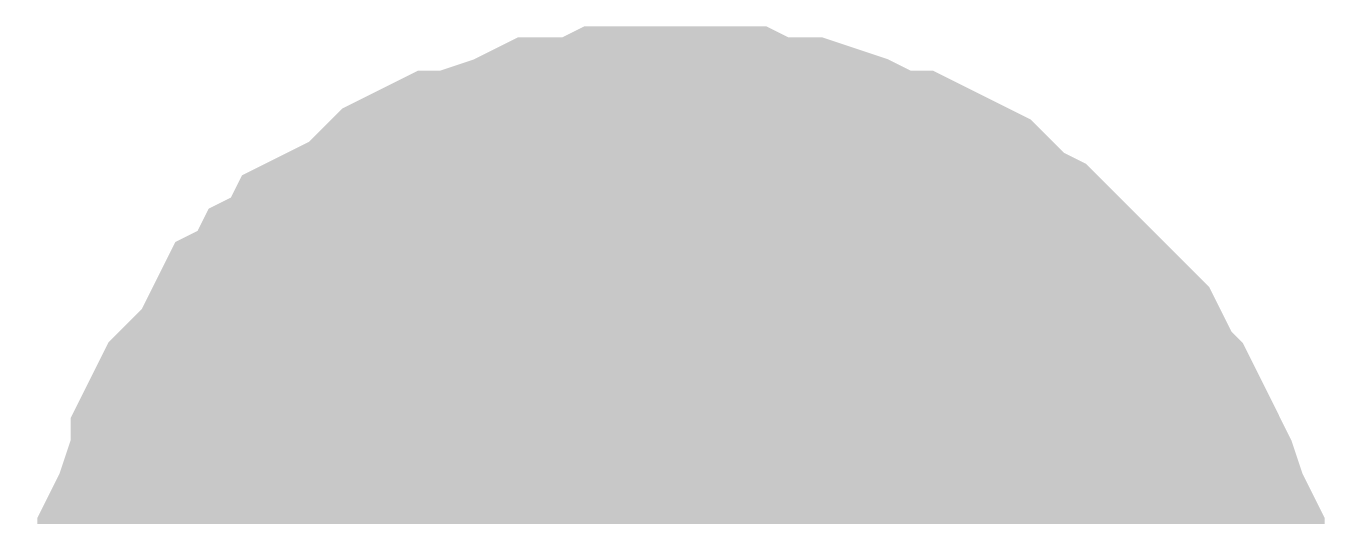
# Model space of a CAD drawing. Header units: inches. Extents: x 0 to 594, y 0 to 420.
# Drawn here: x 136.849 to 138.168, y 265.157 to 265.651 of the extents above; entities that cross this region are included whole.
import ezdxf

# ---------------------------------------------------------------- set-up
doc = ezdxf.new("R2010")
doc.units = ezdxf.units.IN
doc.layers.add('Sheet', color=255, linetype='Continuous')

msp = doc.modelspace()

# ---------------------------------------------------------------- linework, layer by layer
at = {"layer": 'Sheet'}
for points in [[(136.9985, 264.9973, 0.2997, 0.2997, 0), (136.9985, 265.0197, 0.2997, 0.2997, 0), (136.9985, 265.0533, 0.2997, 0.2997, 0), (137.0097, 265.0757, 0.2997, 0.2997, 0), (137.0097, 265.0981, 0.2997, 0.2997, 0), (137.0097, 265.1205, 0.2997, 0.2997, 0), (137.0209, 265.1429, 0.2997, 0.2997, 0), (137.0321, 265.1765, 0.2997, 0.2997, 0), (137.0433, 265.1989, 0.2997, 0.2997, 0), (137.0433, 265.2213, 0.2997, 0.2997, 0), (137.0545, 265.2437, 0.2997, 0.2997, 0), (137.0657, 265.2549, 0.2997, 0.2997, 0), (137.0881, 265.2773, 0.2997, 0.2997, 0), (137.0993, 265.2997, 0.2997, 0.2997, 0), (137.1105, 265.3221, 0.2997, 0.2997, 0), (137.1329, 265.3333, 0.2997, 0.2997, 0), (137.1441, 265.3557, 0.2997, 0.2997, 0), (137.1665, 265.3669, 0.2997, 0.2997, 0), (137.1777, 265.3893, 0.2997, 0.2997, 0), (137.2001, 265.4005, 0.2997, 0.2997, 0), (137.2225, 265.4117, 0.2997, 0.2997, 0), (137.2449, 265.4341, 0.2997, 0.2997, 0), (137.2561, 265.4453, 0.2997, 0.2997, 0), (137.2785, 265.4565, 0.2997, 0.2997, 0), (137.3009, 265.4565, 0.2997, 0.2997, 0), (137.3233, 265.4677, 0.2997, 0.2997, 0), (137.3569, 265.4789, 0.2997, 0.2997, 0), (137.3793, 265.4901, 0.2997, 0.2997, 0), (137.4017, 265.4901, 0.2997, 0.2997, 0), (137.4241, 265.4901, 0.2997, 0.2997, 0), (137.4465, 265.5013, 0.2997, 0.2997, 0), (137.4801, 265.5013, 0.2997, 0.2997, 0), (137.5025, 265.5013, 0.2997, 0.2997, 0)], [(136.9985, 264.9973, 0.2997, 0.2997, 0), (136.9985, 265.0197, 0.2997, 0.2997, 0), (136.9985, 265.0533, 0.2997, 0.2997, 0), (137.0097, 265.0757, 0.2997, 0.2997, 0), (137.0097, 265.0981, 0.2997, 0.2997, 0), (137.0097, 265.1205, 0.2997, 0.2997, 0), (137.0209, 265.1429, 0.2997, 0.2997, 0), (137.0321, 265.1765, 0.2997, 0.2997, 0), (137.0433, 265.1989, 0.2997, 0.2997, 0), (137.0433, 265.2213, 0.2997, 0.2997, 0), (137.0545, 265.2437, 0.2997, 0.2997, 0), (137.0657, 265.2549, 0.2997, 0.2997, 0), (137.0881, 265.2773, 0.2997, 0.2997, 0), (137.0993, 265.2997, 0.2997, 0.2997, 0), (137.1105, 265.3221, 0.2997, 0.2997, 0), (137.1329, 265.3333, 0.2997, 0.2997, 0), (137.1441, 265.3557, 0.2997, 0.2997, 0), (137.1665, 265.3669, 0.2997, 0.2997, 0), (137.1777, 265.3893, 0.2997, 0.2997, 0), (137.2001, 265.4005, 0.2997, 0.2997, 0), (137.2225, 265.4117, 0.2997, 0.2997, 0), (137.2449, 265.4341, 0.2997, 0.2997, 0), (137.2561, 265.4453, 0.2997, 0.2997, 0), (137.2785, 265.4565, 0.2997, 0.2997, 0), (137.3009, 265.4565, 0.2997, 0.2997, 0), (137.3233, 265.4677, 0.2997, 0.2997, 0), (137.3569, 265.4789, 0.2997, 0.2997, 0), (137.3793, 265.4901, 0.2997, 0.2997, 0), (137.4017, 265.4901, 0.2997, 0.2997, 0), (137.4241, 265.4901, 0.2997, 0.2997, 0), (137.4465, 265.5013, 0.2997, 0.2997, 0), (137.4801, 265.5013, 0.2997, 0.2997, 0), (137.5025, 265.5013, 0.2997, 0.2997, 0)], [(136.9985, 264.9973, 0.2997, 0.2997, 0), (136.9985, 265.0197, 0.2997, 0.2997, 0), (136.9985, 265.0533, 0.2997, 0.2997, 0), (137.0097, 265.0757, 0.2997, 0.2997, 0), (137.0097, 265.0981, 0.2997, 0.2997, 0), (137.0097, 265.1205, 0.2997, 0.2997, 0), (137.0209, 265.1429, 0.2997, 0.2997, 0), (137.0321, 265.1765, 0.2997, 0.2997, 0), (137.0433, 265.1989, 0.2997, 0.2997, 0), (137.0433, 265.2213, 0.2997, 0.2997, 0), (137.0545, 265.2437, 0.2997, 0.2997, 0), (137.0657, 265.2549, 0.2997, 0.2997, 0), (137.0881, 265.2773, 0.2997, 0.2997, 0), (137.0993, 265.2997, 0.2997, 0.2997, 0), (137.1105, 265.3221, 0.2997, 0.2997, 0), (137.1329, 265.3333, 0.2997, 0.2997, 0), (137.1441, 265.3557, 0.2997, 0.2997, 0), (137.1665, 265.3669, 0.2997, 0.2997, 0), (137.1777, 265.3893, 0.2997, 0.2997, 0), (137.2001, 265.4005, 0.2997, 0.2997, 0), (137.2225, 265.4117, 0.2997, 0.2997, 0), (137.2449, 265.4341, 0.2997, 0.2997, 0), (137.2561, 265.4453, 0.2997, 0.2997, 0), (137.2785, 265.4565, 0.2997, 0.2997, 0), (137.3009, 265.4565, 0.2997, 0.2997, 0), (137.3233, 265.4677, 0.2997, 0.2997, 0), (137.3569, 265.4789, 0.2997, 0.2997, 0), (137.3793, 265.4901, 0.2997, 0.2997, 0), (137.4017, 265.4901, 0.2997, 0.2997, 0), (137.4241, 265.4901, 0.2997, 0.2997, 0), (137.4465, 265.5013, 0.2997, 0.2997, 0), (137.4801, 265.5013, 0.2997, 0.2997, 0), (137.5025, 265.5013, 0.2997, 0.2997, 0)], [(136.9985, 264.9973, 0.2997, 0.2997, 0), (136.9985, 265.0197, 0.2997, 0.2997, 0), (136.9985, 265.0533, 0.2997, 0.2997, 0), (137.0097, 265.0757, 0.2997, 0.2997, 0), (137.0097, 265.0981, 0.2997, 0.2997, 0), (137.0097, 265.1205, 0.2997, 0.2997, 0), (137.0209, 265.1429, 0.2997, 0.2997, 0), (137.0321, 265.1765, 0.2997, 0.2997, 0), (137.0433, 265.1989, 0.2997, 0.2997, 0), (137.0433, 265.2213, 0.2997, 0.2997, 0), (137.0545, 265.2437, 0.2997, 0.2997, 0), (137.0657, 265.2549, 0.2997, 0.2997, 0), (137.0881, 265.2773, 0.2997, 0.2997, 0), (137.0993, 265.2997, 0.2997, 0.2997, 0), (137.1105, 265.3221, 0.2997, 0.2997, 0), (137.1329, 265.3333, 0.2997, 0.2997, 0), (137.1441, 265.3557, 0.2997, 0.2997, 0), (137.1665, 265.3669, 0.2997, 0.2997, 0), (137.1777, 265.3893, 0.2997, 0.2997, 0), (137.2001, 265.4005, 0.2997, 0.2997, 0), (137.2225, 265.4117, 0.2997, 0.2997, 0), (137.2449, 265.4341, 0.2997, 0.2997, 0), (137.2561, 265.4453, 0.2997, 0.2997, 0), (137.2785, 265.4565, 0.2997, 0.2997, 0), (137.3009, 265.4565, 0.2997, 0.2997, 0), (137.3233, 265.4677, 0.2997, 0.2997, 0), (137.3569, 265.4789, 0.2997, 0.2997, 0), (137.3793, 265.4901, 0.2997, 0.2997, 0), (137.4017, 265.4901, 0.2997, 0.2997, 0), (137.4241, 265.4901, 0.2997, 0.2997, 0), (137.4465, 265.5013, 0.2997, 0.2997, 0), (137.4801, 265.5013, 0.2997, 0.2997, 0), (137.5025, 265.5013, 0.2997, 0.2997, 0)], [(136.9985, 264.9973, 0.2997, 0.2997, 0), (136.9985, 265.0197, 0.2997, 0.2997, 0), (136.9985, 265.0533, 0.2997, 0.2997, 0), (137.0097, 265.0757, 0.2997, 0.2997, 0), (137.0097, 265.0981, 0.2997, 0.2997, 0), (137.0097, 265.1205, 0.2997, 0.2997, 0), (137.0209, 265.1429, 0.2997, 0.2997, 0), (137.0321, 265.1765, 0.2997, 0.2997, 0), (137.0433, 265.1989, 0.2997, 0.2997, 0), (137.0433, 265.2213, 0.2997, 0.2997, 0), (137.0545, 265.2437, 0.2997, 0.2997, 0), (137.0657, 265.2549, 0.2997, 0.2997, 0), (137.0881, 265.2773, 0.2997, 0.2997, 0), (137.0993, 265.2997, 0.2997, 0.2997, 0), (137.1105, 265.3221, 0.2997, 0.2997, 0), (137.1329, 265.3333, 0.2997, 0.2997, 0), (137.1441, 265.3557, 0.2997, 0.2997, 0), (137.1665, 265.3669, 0.2997, 0.2997, 0), (137.1777, 265.3893, 0.2997, 0.2997, 0), (137.2001, 265.4005, 0.2997, 0.2997, 0), (137.2225, 265.4117, 0.2997, 0.2997, 0), (137.2449, 265.4341, 0.2997, 0.2997, 0), (137.2561, 265.4453, 0.2997, 0.2997, 0), (137.2785, 265.4565, 0.2997, 0.2997, 0), (137.3009, 265.4565, 0.2997, 0.2997, 0), (137.3233, 265.4677, 0.2997, 0.2997, 0), (137.3569, 265.4789, 0.2997, 0.2997, 0), (137.3793, 265.4901, 0.2997, 0.2997, 0), (137.4017, 265.4901, 0.2997, 0.2997, 0), (137.4241, 265.4901, 0.2997, 0.2997, 0), (137.4465, 265.5013, 0.2997, 0.2997, 0), (137.4801, 265.5013, 0.2997, 0.2997, 0), (137.5025, 265.5013, 0.2997, 0.2997, 0)], [(137.5025, 265.5013, 0.2997, 0.2997, 0), (137.5025, 265.5013, 0.2997, 0.2997, 0)], [(137.5025, 265.5013, 0.2997, 0.2997, 0), (137.5249, 265.5013, 0.2997, 0.2997, 0), (137.5585, 265.5013, 0.2997, 0.2997, 0), (137.5809, 265.4901, 0.2997, 0.2997, 0), (137.6033, 265.4901, 0.2997, 0.2997, 0), (137.6257, 265.4901, 0.2997, 0.2997, 0), (137.6593, 265.4789, 0.2997, 0.2997, 0), (137.6817, 265.4677, 0.2997, 0.2997, 0), (137.7041, 265.4565, 0.2997, 0.2997, 0), (137.7265, 265.4565, 0.2997, 0.2997, 0), (137.7489, 265.4453, 0.2997, 0.2997, 0), (137.7713, 265.4341, 0.2997, 0.2997, 0), (137.7937, 265.4117, 0.2997, 0.2997, 0), (137.8049, 265.4005, 0.2997, 0.2997, 0), (137.8273, 265.3893, 0.2997, 0.2997, 0), (137.8497, 265.3669, 0.2997, 0.2997, 0), (137.8609, 265.3557, 0.2997, 0.2997, 0), (137.8833, 265.3333, 0.2997, 0.2997, 0), (137.8945, 265.3221, 0.2997, 0.2997, 0), (137.9169, 265.2997, 0.2997, 0.2997, 0), (137.9281, 265.2773, 0.2997, 0.2997, 0), (137.9393, 265.2549, 0.2997, 0.2997, 0), (137.9505, 265.2437, 0.2997, 0.2997, 0), (137.9617, 265.2213, 0.2997, 0.2997, 0), (137.9729, 265.1989, 0.2997, 0.2997, 0), (137.984, 265.1765, 0.2997, 0.2997, 0), (137.9952, 265.1429, 0.2997, 0.2997, 0), (138.0064, 265.1205, 0.2997, 0.2997, 0), (138.0064, 265.0981, 0.2997, 0.2997, 0), (138.0064, 265.0757, 0.2997, 0.2997, 0), (138.0176, 265.0533, 0.2997, 0.2997, 0), (138.0176, 265.0197, 0.2997, 0.2997, 0), (138.0176, 264.9973, 0.2997, 0.2997, 0)], [(137.5025, 265.5013, 0.2997, 0.2997, 0), (137.5025, 265.5013, 0.2997, 0.2997, 0)], [(137.5025, 265.5013, 0.2997, 0.2997, 0), (137.5249, 265.5013, 0.2997, 0.2997, 0), (137.5585, 265.5013, 0.2997, 0.2997, 0), (137.5809, 265.4901, 0.2997, 0.2997, 0), (137.6033, 265.4901, 0.2997, 0.2997, 0), (137.6257, 265.4901, 0.2997, 0.2997, 0), (137.6593, 265.4789, 0.2997, 0.2997, 0), (137.6817, 265.4677, 0.2997, 0.2997, 0), (137.7041, 265.4565, 0.2997, 0.2997, 0), (137.7265, 265.4565, 0.2997, 0.2997, 0), (137.7489, 265.4453, 0.2997, 0.2997, 0), (137.7713, 265.4341, 0.2997, 0.2997, 0), (137.7937, 265.4117, 0.2997, 0.2997, 0), (137.8049, 265.4005, 0.2997, 0.2997, 0), (137.8273, 265.3893, 0.2997, 0.2997, 0), (137.8497, 265.3669, 0.2997, 0.2997, 0), (137.8609, 265.3557, 0.2997, 0.2997, 0), (137.8833, 265.3333, 0.2997, 0.2997, 0), (137.8945, 265.3221, 0.2997, 0.2997, 0), (137.9169, 265.2997, 0.2997, 0.2997, 0), (137.9281, 265.2773, 0.2997, 0.2997, 0), (137.9393, 265.2549, 0.2997, 0.2997, 0), (137.9505, 265.2437, 0.2997, 0.2997, 0), (137.9617, 265.2213, 0.2997, 0.2997, 0), (137.9729, 265.1989, 0.2997, 0.2997, 0), (137.984, 265.1765, 0.2997, 0.2997, 0), (137.9952, 265.1429, 0.2997, 0.2997, 0), (138.0064, 265.1205, 0.2997, 0.2997, 0), (138.0064, 265.0981, 0.2997, 0.2997, 0), (138.0064, 265.0757, 0.2997, 0.2997, 0), (138.0176, 265.0533, 0.2997, 0.2997, 0), (138.0176, 265.0197, 0.2997, 0.2997, 0), (138.0176, 264.9973, 0.2997, 0.2997, 0)], [(137.5025, 265.5013, 0.2997, 0.2997, 0), (137.5025, 265.5013, 0.2997, 0.2997, 0)], [(137.5025, 265.5013, 0.2997, 0.2997, 0), (137.5249, 265.5013, 0.2997, 0.2997, 0), (137.5585, 265.5013, 0.2997, 0.2997, 0), (137.5809, 265.4901, 0.2997, 0.2997, 0), (137.6033, 265.4901, 0.2997, 0.2997, 0), (137.6257, 265.4901, 0.2997, 0.2997, 0), (137.6593, 265.4789, 0.2997, 0.2997, 0), (137.6817, 265.4677, 0.2997, 0.2997, 0), (137.7041, 265.4565, 0.2997, 0.2997, 0), (137.7265, 265.4565, 0.2997, 0.2997, 0), (137.7489, 265.4453, 0.2997, 0.2997, 0), (137.7713, 265.4341, 0.2997, 0.2997, 0), (137.7937, 265.4117, 0.2997, 0.2997, 0), (137.8049, 265.4005, 0.2997, 0.2997, 0), (137.8273, 265.3893, 0.2997, 0.2997, 0), (137.8497, 265.3669, 0.2997, 0.2997, 0), (137.8609, 265.3557, 0.2997, 0.2997, 0), (137.8833, 265.3333, 0.2997, 0.2997, 0), (137.8945, 265.3221, 0.2997, 0.2997, 0), (137.9169, 265.2997, 0.2997, 0.2997, 0), (137.9281, 265.2773, 0.2997, 0.2997, 0), (137.9393, 265.2549, 0.2997, 0.2997, 0), (137.9505, 265.2437, 0.2997, 0.2997, 0), (137.9617, 265.2213, 0.2997, 0.2997, 0), (137.9729, 265.1989, 0.2997, 0.2997, 0), (137.984, 265.1765, 0.2997, 0.2997, 0), (137.9952, 265.1429, 0.2997, 0.2997, 0), (138.0064, 265.1205, 0.2997, 0.2997, 0), (138.0064, 265.0981, 0.2997, 0.2997, 0), (138.0064, 265.0757, 0.2997, 0.2997, 0), (138.0176, 265.0533, 0.2997, 0.2997, 0), (138.0176, 265.0197, 0.2997, 0.2997, 0), (138.0176, 264.9973, 0.2997, 0.2997, 0)], [(137.5025, 265.5013, 0.2997, 0.2997, 0), (137.5025, 265.5013, 0.2997, 0.2997, 0)], [(137.5025, 265.5013, 0.2997, 0.2997, 0), (137.5249, 265.5013, 0.2997, 0.2997, 0), (137.5585, 265.5013, 0.2997, 0.2997, 0), (137.5809, 265.4901, 0.2997, 0.2997, 0), (137.6033, 265.4901, 0.2997, 0.2997, 0), (137.6257, 265.4901, 0.2997, 0.2997, 0), (137.6593, 265.4789, 0.2997, 0.2997, 0), (137.6817, 265.4677, 0.2997, 0.2997, 0), (137.7041, 265.4565, 0.2997, 0.2997, 0), (137.7265, 265.4565, 0.2997, 0.2997, 0), (137.7489, 265.4453, 0.2997, 0.2997, 0), (137.7713, 265.4341, 0.2997, 0.2997, 0), (137.7937, 265.4117, 0.2997, 0.2997, 0), (137.8049, 265.4005, 0.2997, 0.2997, 0), (137.8273, 265.3893, 0.2997, 0.2997, 0), (137.8497, 265.3669, 0.2997, 0.2997, 0), (137.8609, 265.3557, 0.2997, 0.2997, 0), (137.8833, 265.3333, 0.2997, 0.2997, 0), (137.8945, 265.3221, 0.2997, 0.2997, 0), (137.9169, 265.2997, 0.2997, 0.2997, 0), (137.9281, 265.2773, 0.2997, 0.2997, 0), (137.9393, 265.2549, 0.2997, 0.2997, 0), (137.9505, 265.2437, 0.2997, 0.2997, 0), (137.9617, 265.2213, 0.2997, 0.2997, 0), (137.9729, 265.1989, 0.2997, 0.2997, 0), (137.984, 265.1765, 0.2997, 0.2997, 0), (137.9952, 265.1429, 0.2997, 0.2997, 0), (138.0064, 265.1205, 0.2997, 0.2997, 0), (138.0064, 265.0981, 0.2997, 0.2997, 0), (138.0064, 265.0757, 0.2997, 0.2997, 0), (138.0176, 265.0533, 0.2997, 0.2997, 0), (138.0176, 265.0197, 0.2997, 0.2997, 0), (138.0176, 264.9973, 0.2997, 0.2997, 0)], [(137.5025, 265.5013, 0.2997, 0.2997, 0), (137.5025, 265.5013, 0.2997, 0.2997, 0)], [(137.5025, 265.5013, 0.2997, 0.2997, 0), (137.5249, 265.5013, 0.2997, 0.2997, 0), (137.5585, 265.5013, 0.2997, 0.2997, 0), (137.5809, 265.4901, 0.2997, 0.2997, 0), (137.6033, 265.4901, 0.2997, 0.2997, 0), (137.6257, 265.4901, 0.2997, 0.2997, 0), (137.6593, 265.4789, 0.2997, 0.2997, 0), (137.6817, 265.4677, 0.2997, 0.2997, 0), (137.7041, 265.4565, 0.2997, 0.2997, 0), (137.7265, 265.4565, 0.2997, 0.2997, 0), (137.7489, 265.4453, 0.2997, 0.2997, 0), (137.7713, 265.4341, 0.2997, 0.2997, 0), (137.7937, 265.4117, 0.2997, 0.2997, 0), (137.8049, 265.4005, 0.2997, 0.2997, 0), (137.8273, 265.3893, 0.2997, 0.2997, 0), (137.8497, 265.3669, 0.2997, 0.2997, 0), (137.8609, 265.3557, 0.2997, 0.2997, 0), (137.8833, 265.3333, 0.2997, 0.2997, 0), (137.8945, 265.3221, 0.2997, 0.2997, 0), (137.9169, 265.2997, 0.2997, 0.2997, 0), (137.9281, 265.2773, 0.2997, 0.2997, 0), (137.9393, 265.2549, 0.2997, 0.2997, 0), (137.9505, 265.2437, 0.2997, 0.2997, 0), (137.9617, 265.2213, 0.2997, 0.2997, 0), (137.9729, 265.1989, 0.2997, 0.2997, 0), (137.984, 265.1765, 0.2997, 0.2997, 0), (137.9952, 265.1429, 0.2997, 0.2997, 0), (138.0064, 265.1205, 0.2997, 0.2997, 0), (138.0064, 265.0981, 0.2997, 0.2997, 0), (138.0064, 265.0757, 0.2997, 0.2997, 0), (138.0176, 265.0533, 0.2997, 0.2997, 0), (138.0176, 265.0197, 0.2997, 0.2997, 0), (138.0176, 264.9973, 0.2997, 0.2997, 0)], [(137.0097, 265.0981, 0.0991, 0.0991, 0), (137.0097, 265.1205, 0.0991, 0.0991, 0), (137.0209, 265.1429, 0.0991, 0.0991, 0), (137.0321, 265.1765, 0.0991, 0.0991, 0), (137.0433, 265.1989, 0.0991, 0.0991, 0), (137.0433, 265.2213, 0.0991, 0.0991, 0), (137.0545, 265.2437, 0.0991, 0.0991, 0), (137.0657, 265.2549, 0.0991, 0.0991, 0), (137.0881, 265.2773, 0.0991, 0.0991, 0), (137.0993, 265.2997, 0.0991, 0.0991, 0), (137.1105, 265.3221, 0.0991, 0.0991, 0), (137.1329, 265.3333, 0.0991, 0.0991, 0), (137.1441, 265.3557, 0.0991, 0.0991, 0), (137.1665, 265.3669, 0.0991, 0.0991, 0), (137.1777, 265.3893, 0.0991, 0.0991, 0), (137.2001, 265.4005, 0.0991, 0.0991, 0), (137.2225, 265.4117, 0.0991, 0.0991, 0), (137.2449, 265.4341, 0.0991, 0.0991, 0), (137.2561, 265.4453, 0.0991, 0.0991, 0), (137.2785, 265.4565, 0.0991, 0.0991, 0), (137.3009, 265.4565, 0.0991, 0.0991, 0), (137.3233, 265.4677, 0.0991, 0.0991, 0), (137.3569, 265.4789, 0.0991, 0.0991, 0), (137.3793, 265.4901, 0.0991, 0.0991, 0), (137.4017, 265.4901, 0.0991, 0.0991, 0), (137.4241, 265.4901, 0.0991, 0.0991, 0), (137.4465, 265.5013, 0.0991, 0.0991, 0), (137.4801, 265.5013, 0.0991, 0.0991, 0), (137.5025, 265.5013, 0.0991, 0.0991, 0)], [(137.0097, 265.0981, 0.0991, 0.0991, 0), (137.0097, 265.1205, 0.0991, 0.0991, 0), (137.0209, 265.1429, 0.0991, 0.0991, 0), (137.0321, 265.1765, 0.0991, 0.0991, 0), (137.0433, 265.1989, 0.0991, 0.0991, 0), (137.0433, 265.2213, 0.0991, 0.0991, 0), (137.0545, 265.2437, 0.0991, 0.0991, 0), (137.0657, 265.2549, 0.0991, 0.0991, 0), (137.0881, 265.2773, 0.0991, 0.0991, 0), (137.0993, 265.2997, 0.0991, 0.0991, 0), (137.1105, 265.3221, 0.0991, 0.0991, 0), (137.1329, 265.3333, 0.0991, 0.0991, 0), (137.1441, 265.3557, 0.0991, 0.0991, 0), (137.1665, 265.3669, 0.0991, 0.0991, 0), (137.1777, 265.3893, 0.0991, 0.0991, 0), (137.2001, 265.4005, 0.0991, 0.0991, 0), (137.2225, 265.4117, 0.0991, 0.0991, 0), (137.2449, 265.4341, 0.0991, 0.0991, 0), (137.2561, 265.4453, 0.0991, 0.0991, 0), (137.2785, 265.4565, 0.0991, 0.0991, 0), (137.3009, 265.4565, 0.0991, 0.0991, 0), (137.3233, 265.4677, 0.0991, 0.0991, 0), (137.3569, 265.4789, 0.0991, 0.0991, 0), (137.3793, 265.4901, 0.0991, 0.0991, 0), (137.4017, 265.4901, 0.0991, 0.0991, 0), (137.4241, 265.4901, 0.0991, 0.0991, 0), (137.4465, 265.5013, 0.0991, 0.0991, 0), (137.4801, 265.5013, 0.0991, 0.0991, 0), (137.5025, 265.5013, 0.0991, 0.0991, 0)], [(137.0097, 265.0981, 0.0991, 0.0991, 0), (137.0097, 265.1205, 0.0991, 0.0991, 0), (137.0209, 265.1429, 0.0991, 0.0991, 0), (137.0321, 265.1765, 0.0991, 0.0991, 0), (137.0433, 265.1989, 0.0991, 0.0991, 0), (137.0433, 265.2213, 0.0991, 0.0991, 0), (137.0545, 265.2437, 0.0991, 0.0991, 0), (137.0657, 265.2549, 0.0991, 0.0991, 0), (137.0881, 265.2773, 0.0991, 0.0991, 0), (137.0993, 265.2997, 0.0991, 0.0991, 0), (137.1105, 265.3221, 0.0991, 0.0991, 0), (137.1329, 265.3333, 0.0991, 0.0991, 0), (137.1441, 265.3557, 0.0991, 0.0991, 0), (137.1665, 265.3669, 0.0991, 0.0991, 0), (137.1777, 265.3893, 0.0991, 0.0991, 0), (137.2001, 265.4005, 0.0991, 0.0991, 0), (137.2225, 265.4117, 0.0991, 0.0991, 0), (137.2449, 265.4341, 0.0991, 0.0991, 0), (137.2561, 265.4453, 0.0991, 0.0991, 0), (137.2785, 265.4565, 0.0991, 0.0991, 0), (137.3009, 265.4565, 0.0991, 0.0991, 0), (137.3233, 265.4677, 0.0991, 0.0991, 0), (137.3569, 265.4789, 0.0991, 0.0991, 0), (137.3793, 265.4901, 0.0991, 0.0991, 0), (137.4017, 265.4901, 0.0991, 0.0991, 0), (137.4241, 265.4901, 0.0991, 0.0991, 0), (137.4465, 265.5013, 0.0991, 0.0991, 0), (137.4801, 265.5013, 0.0991, 0.0991, 0), (137.5025, 265.5013, 0.0991, 0.0991, 0)], [(137.0097, 265.0981, 0.0991, 0.0991, 0), (137.0097, 265.1205, 0.0991, 0.0991, 0), (137.0209, 265.1429, 0.0991, 0.0991, 0), (137.0321, 265.1765, 0.0991, 0.0991, 0), (137.0433, 265.1989, 0.0991, 0.0991, 0), (137.0433, 265.2213, 0.0991, 0.0991, 0), (137.0545, 265.2437, 0.0991, 0.0991, 0), (137.0657, 265.2549, 0.0991, 0.0991, 0), (137.0881, 265.2773, 0.0991, 0.0991, 0), (137.0993, 265.2997, 0.0991, 0.0991, 0), (137.1105, 265.3221, 0.0991, 0.0991, 0), (137.1329, 265.3333, 0.0991, 0.0991, 0), (137.1441, 265.3557, 0.0991, 0.0991, 0), (137.1665, 265.3669, 0.0991, 0.0991, 0), (137.1777, 265.3893, 0.0991, 0.0991, 0), (137.2001, 265.4005, 0.0991, 0.0991, 0), (137.2225, 265.4117, 0.0991, 0.0991, 0), (137.2449, 265.4341, 0.0991, 0.0991, 0), (137.2561, 265.4453, 0.0991, 0.0991, 0), (137.2785, 265.4565, 0.0991, 0.0991, 0), (137.3009, 265.4565, 0.0991, 0.0991, 0), (137.3233, 265.4677, 0.0991, 0.0991, 0), (137.3569, 265.4789, 0.0991, 0.0991, 0), (137.3793, 265.4901, 0.0991, 0.0991, 0), (137.4017, 265.4901, 0.0991, 0.0991, 0), (137.4241, 265.4901, 0.0991, 0.0991, 0), (137.4465, 265.5013, 0.0991, 0.0991, 0), (137.4801, 265.5013, 0.0991, 0.0991, 0), (137.5025, 265.5013, 0.0991, 0.0991, 0)], [(137.0097, 265.0981, 0.0991, 0.0991, 0), (137.0097, 265.1205, 0.0991, 0.0991, 0), (137.0209, 265.1429, 0.0991, 0.0991, 0), (137.0321, 265.1765, 0.0991, 0.0991, 0), (137.0433, 265.1989, 0.0991, 0.0991, 0), (137.0433, 265.2213, 0.0991, 0.0991, 0), (137.0545, 265.2437, 0.0991, 0.0991, 0), (137.0657, 265.2549, 0.0991, 0.0991, 0), (137.0881, 265.2773, 0.0991, 0.0991, 0), (137.0993, 265.2997, 0.0991, 0.0991, 0), (137.1105, 265.3221, 0.0991, 0.0991, 0), (137.1329, 265.3333, 0.0991, 0.0991, 0), (137.1441, 265.3557, 0.0991, 0.0991, 0), (137.1665, 265.3669, 0.0991, 0.0991, 0), (137.1777, 265.3893, 0.0991, 0.0991, 0), (137.2001, 265.4005, 0.0991, 0.0991, 0), (137.2225, 265.4117, 0.0991, 0.0991, 0), (137.2449, 265.4341, 0.0991, 0.0991, 0), (137.2561, 265.4453, 0.0991, 0.0991, 0), (137.2785, 265.4565, 0.0991, 0.0991, 0), (137.3009, 265.4565, 0.0991, 0.0991, 0), (137.3233, 265.4677, 0.0991, 0.0991, 0), (137.3569, 265.4789, 0.0991, 0.0991, 0), (137.3793, 265.4901, 0.0991, 0.0991, 0), (137.4017, 265.4901, 0.0991, 0.0991, 0), (137.4241, 265.4901, 0.0991, 0.0991, 0), (137.4465, 265.5013, 0.0991, 0.0991, 0), (137.4801, 265.5013, 0.0991, 0.0991, 0), (137.5025, 265.5013, 0.0991, 0.0991, 0)], [(137.5025, 265.5013, 0.0991, 0.0991, 0), (137.5025, 265.5013, 0.0991, 0.0991, 0)], [(137.5025, 265.5013, 0.0991, 0.0991, 0), (137.5249, 265.5013, 0.0991, 0.0991, 0), (137.5585, 265.5013, 0.0991, 0.0991, 0), (137.5809, 265.4901, 0.0991, 0.0991, 0), (137.6033, 265.4901, 0.0991, 0.0991, 0), (137.6257, 265.4901, 0.0991, 0.0991, 0), (137.6593, 265.4789, 0.0991, 0.0991, 0), (137.6817, 265.4677, 0.0991, 0.0991, 0), (137.7041, 265.4565, 0.0991, 0.0991, 0), (137.7265, 265.4565, 0.0991, 0.0991, 0), (137.7489, 265.4453, 0.0991, 0.0991, 0), (137.7713, 265.4341, 0.0991, 0.0991, 0), (137.7937, 265.4117, 0.0991, 0.0991, 0), (137.8049, 265.4005, 0.0991, 0.0991, 0), (137.8273, 265.3893, 0.0991, 0.0991, 0), (137.8497, 265.3669, 0.0991, 0.0991, 0), (137.8609, 265.3557, 0.0991, 0.0991, 0), (137.8833, 265.3333, 0.0991, 0.0991, 0), (137.8945, 265.3221, 0.0991, 0.0991, 0), (137.9169, 265.2997, 0.0991, 0.0991, 0), (137.9281, 265.2773, 0.0991, 0.0991, 0), (137.9393, 265.2549, 0.0991, 0.0991, 0), (137.9505, 265.2437, 0.0991, 0.0991, 0), (137.9617, 265.2213, 0.0991, 0.0991, 0), (137.9729, 265.1989, 0.0991, 0.0991, 0), (137.984, 265.1765, 0.0991, 0.0991, 0), (137.9952, 265.1429, 0.0991, 0.0991, 0), (138.0064, 265.1205, 0.0991, 0.0991, 0), (138.0064, 265.0981, 0.0991, 0.0991, 0)], [(137.5025, 265.5013, 0.0991, 0.0991, 0), (137.5025, 265.5013, 0.0991, 0.0991, 0)], [(137.5025, 265.5013, 0.0991, 0.0991, 0), (137.5249, 265.5013, 0.0991, 0.0991, 0), (137.5585, 265.5013, 0.0991, 0.0991, 0), (137.5809, 265.4901, 0.0991, 0.0991, 0), (137.6033, 265.4901, 0.0991, 0.0991, 0), (137.6257, 265.4901, 0.0991, 0.0991, 0), (137.6593, 265.4789, 0.0991, 0.0991, 0), (137.6817, 265.4677, 0.0991, 0.0991, 0), (137.7041, 265.4565, 0.0991, 0.0991, 0), (137.7265, 265.4565, 0.0991, 0.0991, 0), (137.7489, 265.4453, 0.0991, 0.0991, 0), (137.7713, 265.4341, 0.0991, 0.0991, 0), (137.7937, 265.4117, 0.0991, 0.0991, 0), (137.8049, 265.4005, 0.0991, 0.0991, 0), (137.8273, 265.3893, 0.0991, 0.0991, 0), (137.8497, 265.3669, 0.0991, 0.0991, 0), (137.8609, 265.3557, 0.0991, 0.0991, 0), (137.8833, 265.3333, 0.0991, 0.0991, 0), (137.8945, 265.3221, 0.0991, 0.0991, 0), (137.9169, 265.2997, 0.0991, 0.0991, 0), (137.9281, 265.2773, 0.0991, 0.0991, 0), (137.9393, 265.2549, 0.0991, 0.0991, 0), (137.9505, 265.2437, 0.0991, 0.0991, 0), (137.9617, 265.2213, 0.0991, 0.0991, 0), (137.9729, 265.1989, 0.0991, 0.0991, 0), (137.984, 265.1765, 0.0991, 0.0991, 0), (137.9952, 265.1429, 0.0991, 0.0991, 0), (138.0064, 265.1205, 0.0991, 0.0991, 0), (138.0064, 265.0981, 0.0991, 0.0991, 0)], [(137.5025, 265.5013, 0.0991, 0.0991, 0), (137.5025, 265.5013, 0.0991, 0.0991, 0)], [(137.5025, 265.5013, 0.0991, 0.0991, 0), (137.5249, 265.5013, 0.0991, 0.0991, 0), (137.5585, 265.5013, 0.0991, 0.0991, 0), (137.5809, 265.4901, 0.0991, 0.0991, 0), (137.6033, 265.4901, 0.0991, 0.0991, 0), (137.6257, 265.4901, 0.0991, 0.0991, 0), (137.6593, 265.4789, 0.0991, 0.0991, 0), (137.6817, 265.4677, 0.0991, 0.0991, 0), (137.7041, 265.4565, 0.0991, 0.0991, 0), (137.7265, 265.4565, 0.0991, 0.0991, 0), (137.7489, 265.4453, 0.0991, 0.0991, 0), (137.7713, 265.4341, 0.0991, 0.0991, 0), (137.7937, 265.4117, 0.0991, 0.0991, 0), (137.8049, 265.4005, 0.0991, 0.0991, 0), (137.8273, 265.3893, 0.0991, 0.0991, 0), (137.8497, 265.3669, 0.0991, 0.0991, 0), (137.8609, 265.3557, 0.0991, 0.0991, 0), (137.8833, 265.3333, 0.0991, 0.0991, 0), (137.8945, 265.3221, 0.0991, 0.0991, 0), (137.9169, 265.2997, 0.0991, 0.0991, 0), (137.9281, 265.2773, 0.0991, 0.0991, 0), (137.9393, 265.2549, 0.0991, 0.0991, 0), (137.9505, 265.2437, 0.0991, 0.0991, 0), (137.9617, 265.2213, 0.0991, 0.0991, 0), (137.9729, 265.1989, 0.0991, 0.0991, 0), (137.984, 265.1765, 0.0991, 0.0991, 0), (137.9952, 265.1429, 0.0991, 0.0991, 0), (138.0064, 265.1205, 0.0991, 0.0991, 0), (138.0064, 265.0981, 0.0991, 0.0991, 0)], [(137.5025, 265.5013, 0.0991, 0.0991, 0), (137.5025, 265.5013, 0.0991, 0.0991, 0)], [(137.5025, 265.5013, 0.0991, 0.0991, 0), (137.5249, 265.5013, 0.0991, 0.0991, 0), (137.5585, 265.5013, 0.0991, 0.0991, 0), (137.5809, 265.4901, 0.0991, 0.0991, 0), (137.6033, 265.4901, 0.0991, 0.0991, 0), (137.6257, 265.4901, 0.0991, 0.0991, 0), (137.6593, 265.4789, 0.0991, 0.0991, 0), (137.6817, 265.4677, 0.0991, 0.0991, 0), (137.7041, 265.4565, 0.0991, 0.0991, 0), (137.7265, 265.4565, 0.0991, 0.0991, 0), (137.7489, 265.4453, 0.0991, 0.0991, 0), (137.7713, 265.4341, 0.0991, 0.0991, 0), (137.7937, 265.4117, 0.0991, 0.0991, 0), (137.8049, 265.4005, 0.0991, 0.0991, 0), (137.8273, 265.3893, 0.0991, 0.0991, 0), (137.8497, 265.3669, 0.0991, 0.0991, 0), (137.8609, 265.3557, 0.0991, 0.0991, 0), (137.8833, 265.3333, 0.0991, 0.0991, 0), (137.8945, 265.3221, 0.0991, 0.0991, 0), (137.9169, 265.2997, 0.0991, 0.0991, 0), (137.9281, 265.2773, 0.0991, 0.0991, 0), (137.9393, 265.2549, 0.0991, 0.0991, 0), (137.9505, 265.2437, 0.0991, 0.0991, 0), (137.9617, 265.2213, 0.0991, 0.0991, 0), (137.9729, 265.1989, 0.0991, 0.0991, 0), (137.984, 265.1765, 0.0991, 0.0991, 0), (137.9952, 265.1429, 0.0991, 0.0991, 0), (138.0064, 265.1205, 0.0991, 0.0991, 0), (138.0064, 265.0981, 0.0991, 0.0991, 0)], [(137.5025, 265.5013, 0.0991, 0.0991, 0), (137.5025, 265.5013, 0.0991, 0.0991, 0)], [(137.5025, 265.5013, 0.0991, 0.0991, 0), (137.5249, 265.5013, 0.0991, 0.0991, 0), (137.5585, 265.5013, 0.0991, 0.0991, 0), (137.5809, 265.4901, 0.0991, 0.0991, 0), (137.6033, 265.4901, 0.0991, 0.0991, 0), (137.6257, 265.4901, 0.0991, 0.0991, 0), (137.6593, 265.4789, 0.0991, 0.0991, 0), (137.6817, 265.4677, 0.0991, 0.0991, 0), (137.7041, 265.4565, 0.0991, 0.0991, 0), (137.7265, 265.4565, 0.0991, 0.0991, 0), (137.7489, 265.4453, 0.0991, 0.0991, 0), (137.7713, 265.4341, 0.0991, 0.0991, 0), (137.7937, 265.4117, 0.0991, 0.0991, 0), (137.8049, 265.4005, 0.0991, 0.0991, 0), (137.8273, 265.3893, 0.0991, 0.0991, 0), (137.8497, 265.3669, 0.0991, 0.0991, 0), (137.8609, 265.3557, 0.0991, 0.0991, 0), (137.8833, 265.3333, 0.0991, 0.0991, 0), (137.8945, 265.3221, 0.0991, 0.0991, 0), (137.9169, 265.2997, 0.0991, 0.0991, 0), (137.9281, 265.2773, 0.0991, 0.0991, 0), (137.9393, 265.2549, 0.0991, 0.0991, 0), (137.9505, 265.2437, 0.0991, 0.0991, 0), (137.9617, 265.2213, 0.0991, 0.0991, 0), (137.9729, 265.1989, 0.0991, 0.0991, 0), (137.984, 265.1765, 0.0991, 0.0991, 0), (137.9952, 265.1429, 0.0991, 0.0991, 0), (138.0064, 265.1205, 0.0991, 0.0991, 0), (138.0064, 265.0981, 0.0991, 0.0991, 0)]]:
    msp.add_lwpolyline(points, format="xyseb", dxfattribs=at)
msp.add_lwpolyline([(137.246, 265, 0.508, 0.508, 1), (137.754, 265, 0.508, 0.508, 1)], format="xyseb", close=True, dxfattribs=at)

doc.saveas('drawing.dxf')
